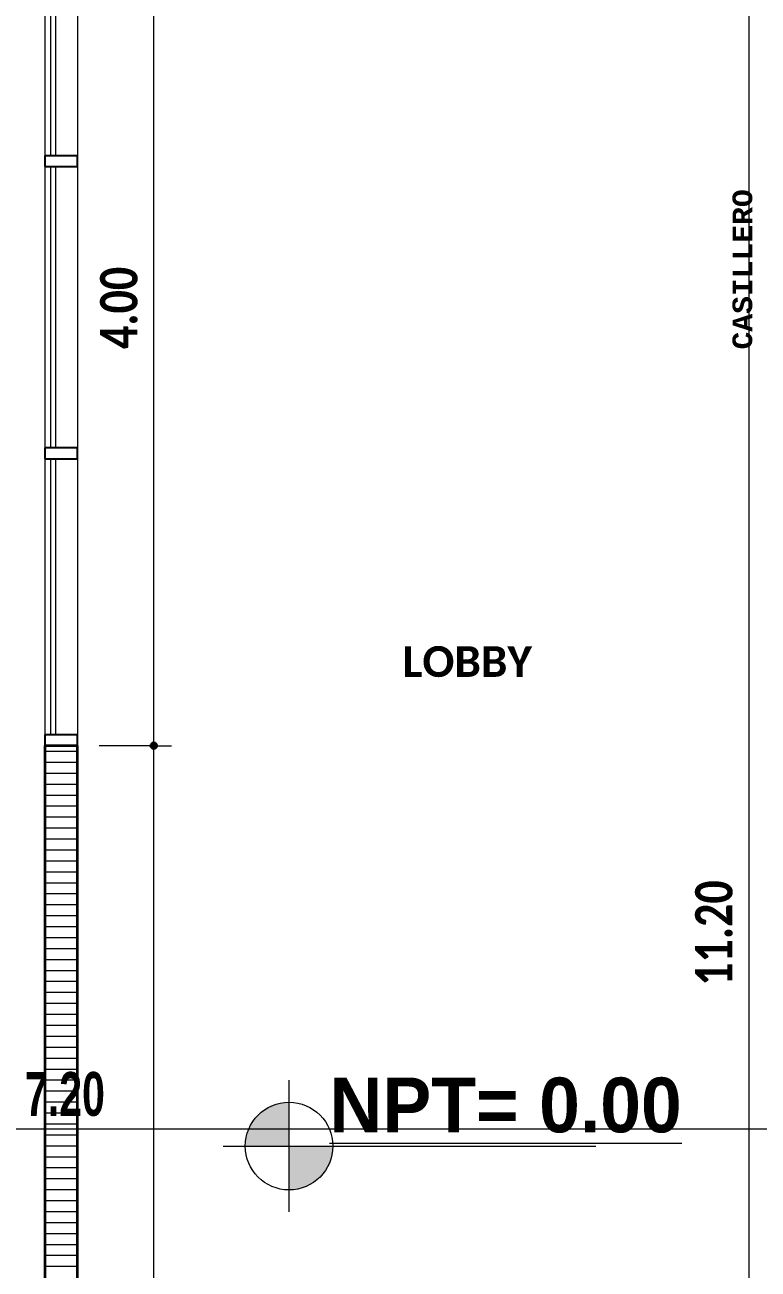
# Model space of a CAD drawing. Header units: metres. Extents: x -144 to 1000, y -717 to 29.
# Drawn here: x 225.71 to 229.05, y -567.56 to -561.88 of the extents above; entities that cross this region are included whole.
import ezdxf

# ---------------------------------------------------------------- set-up
doc = ezdxf.new("R2010")
doc.units = ezdxf.units.M
doc.layers.get('0').update_dxf_attribs({"color": 1})
for name, color, linetype, lineweight in [('A-ANNO-DIMS', 1, 'Continuous', 9), ('A-FLOR', 2, 'Continuous', 9), ('A-GLAZ-CURT', 1, 'Continuous', 9), ('A-GLAZ-CWMG', 1, 'Continuous', 9), ('A-WALL', 4, 'Continuous', 9), ('G-ANNO-DIMS', 1, 'Continuous', 9), ('G-ANNO-TEXT', 2, 'Continuous', 9)]:
    doc.layers.add(name, color=color, linetype=linetype, lineweight=lineweight)
doc.layers.add('A-WALL-PATT', color=7, linetype='Continuous', lineweight=35, true_color=0x9c9c9c)
doc.styles.add('Britannic Bold_B', font='', dxfattribs={"width": 0.7})
doc.styles.add('Britannic Bold_B_3', font='', dxfattribs={"width": 0.7})
doc.styles.add('Calibri_B_10', font='calibrib.ttf', dxfattribs={"width": 0.8, "height": 0.17})
doc.styles.add('Calibri_B_5', font='calibrib.ttf', dxfattribs={"height": 0.66})
doc.styles.add('Courier New_B_1', font='courbd.ttf', dxfattribs={"width": 1.2, "height": 0.21})
doc.styles.get('Britannic Bold_B').set_extended_font_data('Britannic Bold', bold=True)
doc.styles.get('Britannic Bold_B_3').set_extended_font_data('Britannic Bold', bold=True)

# ---------------------------------------------------------------- blocks, each defined once
blk = doc.blocks.new('W')
at = {"layer": 'A-ANNO-DIMS', "lineweight": 25}
h = blk.add_hatch(color=256, dxfattribs=at)
edge = h.paths.add_edge_path()
edge.add_arc((223.7971, -503.6554), 0.015, 0, 360)
h = blk.add_hatch(color=256, dxfattribs=at)
edge = h.paths.add_edge_path()
edge.add_arc((223.7971, -503.6554), 0.015, 0, 360)
at = {"layer": 'G-ANNO-DIMS'}
h = blk.add_hatch(color=256, dxfattribs=at)
edge = h.paths.add_edge_path()
edge.add_line((224.4137, -505.4821), (224.2137, -505.4821))
edge.add_arc((224.4137, -505.4821), 0.2, 90, 180, ccw=False)
edge.add_line((224.4137, -505.2821), (224.4137, -505.4821))
h = blk.add_hatch(color=256, dxfattribs=at)
edge = h.paths.add_edge_path()
edge.add_line((224.4137, -505.4821), (224.6137, -505.4821))
edge.add_arc((224.4137, -505.4821), 0.2, 270, 360, ccw=False)
edge.add_line((224.4137, -505.6821), (224.4137, -505.4821))
at = {"layer": 'A-ANNO-DIMS'}
for p, q in [((226.5128, -510.1064), (226.5128, -498.9064)), ((223.7971, -503.6554), (223.7971, -499.6554)), ((223.7971, -503.6554), (223.5471, -503.6554)), ((223.7971, -503.6554), (223.5471, -503.6554)), ((223.7971, -508.8054), (223.7971, -503.6554)), ((223.7971, -503.6554), (223.8771, -503.6554)), ((223.7971, -503.6554), (223.8771, -503.6554))]:
    blk.add_line(p, q, dxfattribs=at)
at = {"layer": 'A-ANNO-DIMS', "color": 118, "true_color": 0x00592d}
blk.add_line((219.899, -505.4042), (227.099, -505.4042), dxfattribs=at)
at = {"layer": 'A-ANNO-DIMS', "lineweight": 25}
blk.add_circle((223.7971, -503.6554), 0.015, dxfattribs=at)
blk.add_circle((223.7971, -503.6554), 0.015, dxfattribs=at)
at = {"layer": 'A-FLOR'}
for p, q in [((223.2986, -495.7554), (223.2986, -510.1064)), ((223.4489, -499.9054), (223.4489, -500.5064))]:
    blk.add_line(p, q, dxfattribs=at)
at = {"layer": 'A-GLAZ-CURT', "lineweight": 15}
for p, q in [((223.3244, -499.7054), (223.3244, -500.9637)), ((223.3494, -500.9637), (223.3494, -499.7054)), ((223.3244, -500.9637), (223.3494, -500.9637)), ((223.3494, -501.0137), (223.3244, -501.0137)), ((223.3244, -501.0137), (223.3244, -502.2971)), ((223.3494, -502.2971), (223.3494, -501.0137)), ((223.3244, -502.2971), (223.3494, -502.2971)), ((223.3494, -502.3471), (223.3244, -502.3471)), ((223.3244, -502.3471), (223.3244, -503.6054)), ((223.3494, -503.6054), (223.3494, -502.3471)), ((223.3244, -503.6054), (223.3494, -503.6054))]:
    blk.add_line(p, q, dxfattribs=at)
at = {"layer": 'A-GLAZ-CWMG'}
for p, q in [((223.2989, -499.7054), (223.2989, -500.9637)), ((223.4489, -500.5064), (223.4489, -500.9637)), ((223.2989, -501.0137), (223.2989, -502.2971)), ((223.4489, -501.0137), (223.4489, -502.2971)), ((223.2989, -502.3471), (223.2989, -503.6054)), ((223.4489, -502.3471), (223.4489, -503.6054))]:
    blk.add_line(p, q, dxfattribs=at)
at = {"layer": 'A-GLAZ-CWMG', "lineweight": 25, "extrusion": (0, 0, -1)}
for p, q in [((223.4489, -500.9637), (223.2989, -500.9637)), ((223.2989, -500.9637), (223.2989, -501.0137)), ((223.4489, -501.0137), (223.4489, -500.9637)), ((223.2989, -501.0137), (223.4489, -501.0137)), ((223.4489, -502.2971), (223.2989, -502.2971)), ((223.2989, -502.2971), (223.2989, -502.3471)), ((223.4489, -502.3471), (223.4489, -502.2971)), ((223.2989, -502.3471), (223.4489, -502.3471))]:
    blk.add_line(p, q, dxfattribs=at)
at = {"layer": 'A-GLAZ-CWMG', "lineweight": 25}
for p, q in [((223.4489, -503.6054), (223.2989, -503.6054)), ((223.2989, -503.6054), (223.2989, -503.6554)), ((223.4489, -503.6554), (223.4489, -503.6054)), ((223.2989, -503.6554), (223.4489, -503.6554))]:
    blk.add_line(p, q, dxfattribs=at)
at = {"layer": 'A-WALL', "lineweight": 35}
for p, q in [((223.2989, -503.6554), (223.2989, -509.9677)), ((223.4489, -503.6554), (223.2989, -503.6554)), ((223.4489, -509.9677), (223.4489, -503.6554))]:
    blk.add_line(p, q, dxfattribs=at)
at = {"layer": 'A-WALL-PATT', "color": 8, "lineweight": 5, "true_color": 0x727272}
for p, q in [((223.2989, -503.6805), (223.4489, -503.6805)), ((223.2989, -503.7305), (223.4489, -503.7305)), ((223.2989, -503.7805), (223.4489, -503.7805)), ((223.2989, -503.8305), (223.4489, -503.8305)), ((223.2989, -503.8805), (223.4489, -503.8805)), ((223.2989, -503.9305), (223.4489, -503.9305)), ((223.2989, -503.9805), (223.4489, -503.9805)), ((223.2989, -504.0305), (223.4489, -504.0305)), ((223.2989, -504.0805), (223.4489, -504.0805)), ((223.2989, -504.1305), (223.4489, -504.1305)), ((223.2989, -504.1805), (223.4489, -504.1805)), ((223.2989, -504.2305), (223.4489, -504.2305)), ((223.2989, -504.2805), (223.4489, -504.2805)), ((223.2989, -504.3305), (223.4489, -504.3305)), ((223.2989, -504.3805), (223.4489, -504.3805)), ((223.2989, -504.4305), (223.4489, -504.4305)), ((223.2989, -504.4805), (223.4489, -504.4805)), ((223.2989, -504.5305), (223.4489, -504.5305)), ((223.2989, -504.5805), (223.4489, -504.5805)), ((223.2989, -504.6305), (223.4489, -504.6305)), ((223.2989, -504.6805), (223.4489, -504.6805)), ((223.2989, -504.7305), (223.4489, -504.7305)), ((223.2989, -504.7805), (223.4489, -504.7805)), ((223.2989, -504.8305), (223.4489, -504.8305)), ((223.2989, -504.8805), (223.4489, -504.8805)), ((223.2989, -504.9305), (223.4489, -504.9305)), ((223.2989, -504.9805), (223.4489, -504.9805)), ((223.2989, -505.0305), (223.4489, -505.0305)), ((223.2989, -505.0805), (223.4489, -505.0805)), ((223.2989, -505.1305), (223.4489, -505.1305)), ((223.2989, -505.1805), (223.4489, -505.1805)), ((223.2989, -505.2305), (223.4489, -505.2305)), ((223.2989, -505.2805), (223.4489, -505.2805)), ((223.2989, -505.3305), (223.4489, -505.3305)), ((223.2989, -505.3805), (223.4489, -505.3805)), ((223.2989, -505.4305), (223.4489, -505.4305)), ((223.2989, -505.4805), (223.4489, -505.4805)), ((223.2989, -505.5305), (223.4489, -505.5305)), ((223.2989, -505.5805), (223.4489, -505.5805)), ((223.2989, -505.6305), (223.4489, -505.6305)), ((223.2989, -505.6805), (223.4489, -505.6805)), ((223.2989, -505.7305), (223.4489, -505.7305)), ((223.2989, -505.7805), (223.4489, -505.7805)), ((223.2989, -505.8305), (223.4489, -505.8305)), ((223.2989, -505.8805), (223.4489, -505.8805)), ((223.2989, -505.9305), (223.4489, -505.9305)), ((223.2989, -505.9805), (223.4489, -505.9805)), ((223.2989, -506.0305), (223.4489, -506.0305))]:
    blk.add_line(p, q, dxfattribs=at)
at = {"layer": 'G-ANNO-DIMS'}
for p, q in [((224.4137, -505.7821), (224.4137, -505.1821)), ((224.1137, -505.4821), (225.8137, -505.4821))]:
    blk.add_line(p, q, dxfattribs=at)
blk.add_circle((224.4137, -505.4821), 0.2, dxfattribs=at)
at = {"layer": 'A-ANNO-DIMS', "char_height": 0.17, "attachment_point": 1, "rotation": 90, "line_spacing_factor": 1.158048, "style": 'Calibri_B_10'}
for s, insert, width in [('4.00', (223.5515, -501.8457), 0.456734), ('11.20', (226.2672, -504.7508), 0.586667)]:
    blk.add_mtext(s, dxfattribs=dict(at, insert=insert, width=width))
at = {"layer": 'A-ANNO-DIMS', "color": 118, "true_color": 0x00592d, "insert": (223.2089, -505.1442), "char_height": 0.2, "width": 0.696141, "attachment_point": 1, "line_spacing_factor": 1.000203, "style": 'Britannic Bold_B_3'}
blk.add_mtext('7.20', dxfattribs=at)
at = {"layer": 'G-ANNO-DIMS', "style": 'Britannic Bold_B'}
blk.add_text('%%UNPT= 0.00', height=0.25, dxfattribs=at).set_placement((224.5983, -505.4196))
at = {"layer": 'G-ANNO-TEXT', "style": 'Courier New_B_1', "width": 0.9}
blk.add_text('CASILLERO', height=0.09, rotation=90, dxfattribs=at).set_placement((226.5275, -501.8477))
at = {"layer": 'G-ANNO-TEXT', "style": 'Calibri_B_5'}
blk.add_text('LOBBY', height=0.14, dxfattribs=at).set_placement((224.9309, -503.3415))

msp = doc.modelspace()

# ---------------------------------------------------------------- block references
at = {"color": 3}
msp.add_blockref('W', (2.4994, -61.5176), dxfattribs=at)

doc.saveas('drawing.dxf')
